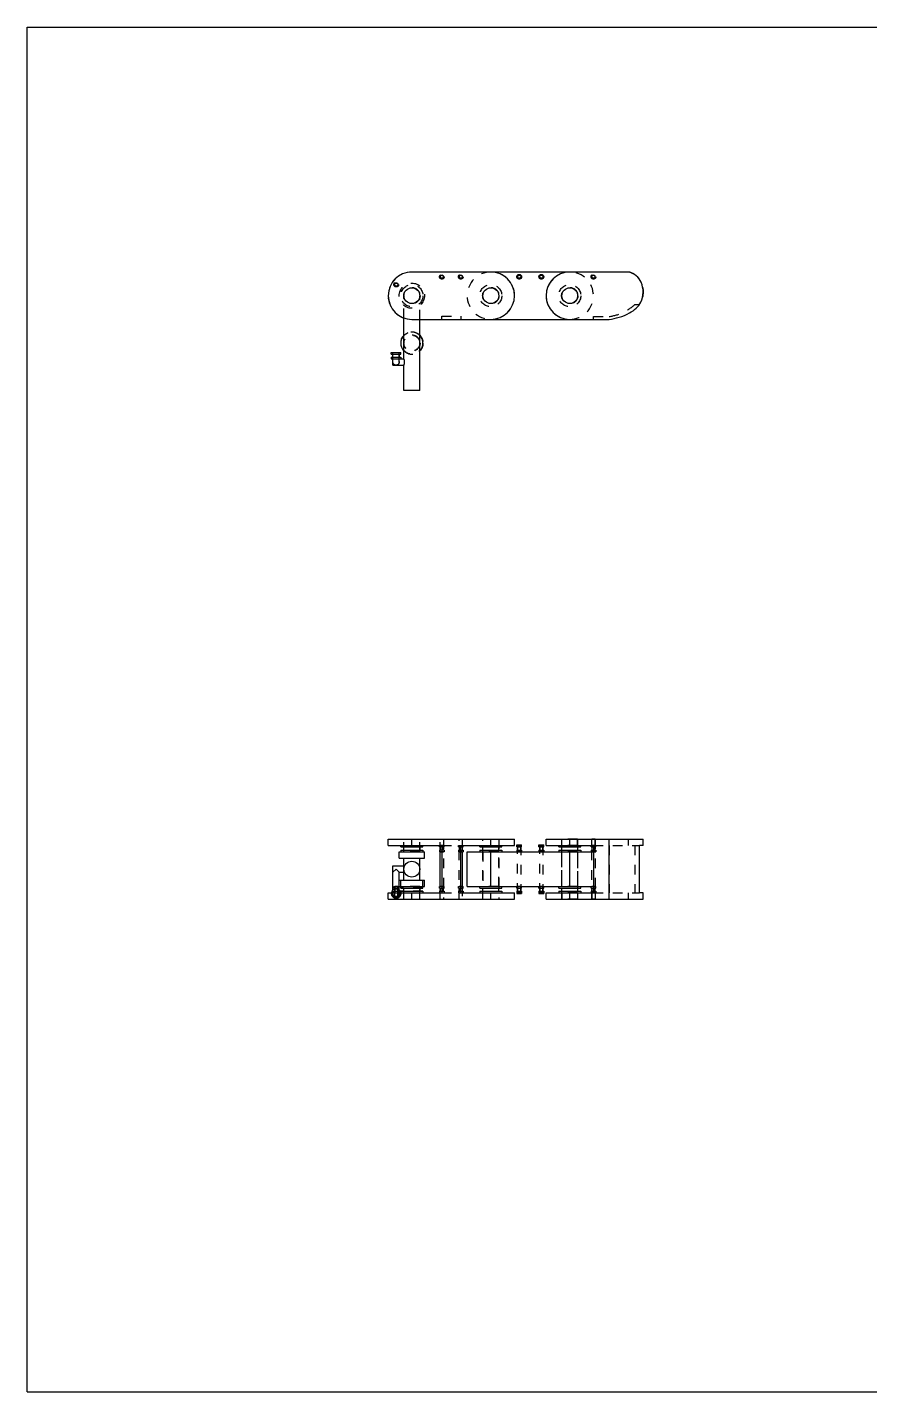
# Model space of a CAD drawing. Header units: inches. Extents: x 0 to 22, y 0 to 17.
# Drawn here: x 0 to 10.5, y 0 to 17 of the extents above; entities that cross this region are included whole.
import ezdxf

# ---------------------------------------------------------------- set-up
doc = ezdxf.new("R2010")
doc.units = ezdxf.units.IN
doc.header["$LTSCALE"] = 1.21
doc.header["$MEASUREMENT"] = 0
doc.linetypes.add('HIDDEN', pattern=[0.2, 0.1, -0.1])
doc.layers.get('0').update_dxf_attribs({"linetype": 'CONTINUOUS'})
doc.layers.add('02___PRT_ALL_AXES', color=7, linetype='CONTINUOUS')
doc.layers.add('DEFAULT_2', color=8, linetype='HIDDEN')

msp = doc.modelspace()

# ---------------------------------------------------------------- linework, layer by layer
at = {"color": 7, "linetype": 'Continuous'}
for p, q in [((0, 0), (0, 17)), ((0, 17), (22, 17)), ((5.777, 13.951), (4.793, 13.951)), ((7.494, 13.951), (6.761, 13.951)), ((4.793, 13.36), (5.777, 13.36)), ((6.761, 13.36), (7.253, 13.36)), ((4.537, 12.927), (4.537, 12.947)), ((4.537, 12.927), (4.655, 12.927)), ((4.552, 12.927), (4.552, 12.888)), ((4.639, 12.888), (4.639, 12.927)), ((4.655, 12.927), (4.655, 12.947)), ((4.537, 12.888), (4.537, 12.868)), ((4.537, 12.888), (4.655, 12.888)), ((4.655, 12.888), (4.655, 12.868)), ((4.497, 6.806), (5.167, 6.806)), ((4.793, 6.806), (4.793, 6.885)), ((4.793, 6.885), (5.777, 6.885)), ((5.137, 6.787), (5.137, 6.806)), ((5.167, 6.806), (5.167, 6.216)), ((5.403, 6.216), (5.403, 6.806)), ((5.403, 6.806), (6.072, 6.806)), ((5.777, 6.806), (5.777, 6.885)), ((6.466, 6.806), (6.466, 6.885)), ((6.466, 6.885), (7.675, 6.885)), ((7.253, 6.137), (7.253, 6.885)), ((7.675, 6.806), (7.675, 6.885)), ((4.655, 6.747), (4.655, 6.728)), ((4.655, 6.747), (4.93, 6.747)), ((4.69, 6.787), (4.69, 6.747)), ((4.895, 6.747), (4.895, 6.787)), ((4.93, 6.747), (4.93, 6.728)), ((5.167, 6.787), (5.137, 6.787)), ((5.145, 6.787), (5.145, 6.747)), ((5.147, 6.295), (5.147, 6.728)), ((5.403, 6.747), (5.432, 6.747)), ((5.422, 6.728), (5.422, 6.295)), ((5.424, 6.747), (5.424, 6.787)), ((5.432, 6.747), (5.432, 6.728)), ((5.639, 6.747), (5.639, 6.728)), ((5.639, 6.747), (5.915, 6.747)), ((5.674, 6.787), (5.674, 6.747)), ((5.879, 6.747), (5.879, 6.787)), ((5.915, 6.747), (5.915, 6.728)), ((6.102, 6.747), (6.102, 6.728)), ((6.102, 6.747), (6.161, 6.747)), ((6.109, 6.787), (6.109, 6.747)), ((6.153, 6.747), (6.153, 6.787)), ((6.161, 6.747), (6.161, 6.728)), ((6.377, 6.747), (6.436, 6.747)), ((6.377, 6.747), (6.377, 6.728)), ((6.385, 6.787), (6.385, 6.747)), ((6.428, 6.747), (6.428, 6.787)), ((6.436, 6.747), (6.436, 6.728)), ((6.623, 6.747), (6.899, 6.747)), ((6.623, 6.747), (6.623, 6.728)), ((6.659, 6.787), (6.659, 6.747)), ((6.863, 6.747), (6.863, 6.787)), ((6.899, 6.747), (6.899, 6.728)), ((7.027, 6.747), (7.056, 6.747)), ((7.027, 6.747), (7.027, 6.728)), ((7.035, 6.787), (7.035, 6.747)), ((4.497, 6.216), (4.537, 6.216)), ((4.497, 6.137), (6.072, 6.137)), ((4.655, 6.236), (4.655, 6.216)), ((4.655, 6.236), (4.93, 6.236)), ((4.69, 6.275), (4.69, 6.236)), ((4.793, 6.137), (4.793, 6.216)), ((4.895, 6.236), (4.895, 6.275)), ((4.93, 6.236), (4.93, 6.216)), ((4.93, 6.216), (5.167, 6.216)), ((5.137, 6.236), (5.137, 6.216)), ((5.137, 6.236), (5.167, 6.236)), ((5.145, 6.275), (5.145, 6.236)), ((5.403, 6.236), (5.432, 6.236)), ((5.403, 6.216), (6.072, 6.216)), ((5.424, 6.236), (5.424, 6.275)), ((5.432, 6.236), (5.432, 6.216)), ((5.639, 6.236), (5.639, 6.216)), ((5.639, 6.236), (5.915, 6.236)), ((5.674, 6.275), (5.674, 6.236)), ((5.777, 6.137), (5.777, 6.216)), ((5.879, 6.236), (5.879, 6.275)), ((5.915, 6.236), (5.915, 6.216)), ((6.102, 6.236), (6.161, 6.236)), ((6.102, 6.236), (6.102, 6.216)), ((6.109, 6.275), (6.109, 6.236)), ((6.153, 6.236), (6.153, 6.275)), ((6.161, 6.236), (6.161, 6.216)), ((6.377, 6.236), (6.436, 6.236)), ((6.377, 6.236), (6.377, 6.216)), ((6.385, 6.275), (6.385, 6.236)), ((6.428, 6.236), (6.428, 6.275)), ((6.436, 6.236), (6.436, 6.216)), ((6.466, 6.137), (6.466, 6.216)), ((6.466, 6.137), (7.675, 6.137)), ((6.623, 6.236), (6.899, 6.236)), ((6.623, 6.236), (6.623, 6.216)), ((6.659, 6.275), (6.659, 6.236)), ((6.863, 6.236), (6.863, 6.275)), ((6.899, 6.236), (6.899, 6.216)), ((7.027, 6.236), (7.056, 6.236)), ((7.027, 6.236), (7.027, 6.216)), ((7.035, 6.275), (7.035, 6.236)), ((7.675, 6.137), (7.675, 6.216)), ((0, 0), (22, 0))]:
    msp.add_line(p, q, dxfattribs=at)
msp.add_arc((6.761, 13.656), 0.295, 90, 270, dxfattribs=at)
msp.add_open_spline([(7.253, 13.36), (7.329, 13.371), (7.496, 13.413), (7.682, 13.574), (7.686, 13.825), (7.57, 13.936), (7.494, 13.951)], degree=3, knots=[0, 0, 0, 0, 0.292041, 0.50707, 0.777281, 1, 1, 1, 1], dxfattribs=at)
at = {"layer": '02___PRT_ALL_AXES', "color": 7, "linetype": 'Continuous'}
for p, q in [((6.761, 13.951), (5.777, 13.951)), ((4.694, 12.868), (4.694, 13.377)), ((4.891, 12.475), (4.891, 13.36)), ((5.777, 13.36), (6.761, 13.36)), ((4.537, 12.947), (4.655, 12.947)), ((4.537, 12.868), (4.694, 12.868)), ((4.556, 12.789), (4.556, 12.868)), ((4.556, 12.789), (4.694, 12.789)), ((4.694, 12.475), (4.694, 12.789)), ((4.891, 12.475), (4.694, 12.475)), ((4.497, 6.806), (4.497, 6.885)), ((4.497, 6.885), (4.793, 6.885)), ((4.655, 6.787), (4.655, 6.806)), ((4.93, 6.787), (4.93, 6.806)), ((5.432, 6.787), (5.432, 6.806)), ((5.639, 6.787), (5.639, 6.806)), ((5.777, 6.885), (6.072, 6.885)), ((5.915, 6.787), (5.915, 6.806)), ((6.072, 6.806), (6.072, 6.885)), ((6.102, 6.787), (6.102, 6.814)), ((6.102, 6.814), (6.161, 6.814)), ((6.102, 6.806), (6.161, 6.806)), ((6.161, 6.787), (6.161, 6.814)), ((6.377, 6.787), (6.377, 6.814)), ((6.377, 6.814), (6.436, 6.814)), ((6.377, 6.806), (6.436, 6.806)), ((6.436, 6.787), (6.436, 6.814)), ((6.466, 6.806), (7.056, 6.806)), ((6.623, 6.787), (6.623, 6.806)), ((6.761, 6.806), (6.761, 6.885)), ((6.899, 6.787), (6.899, 6.806)), ((7.027, 6.787), (7.027, 6.806)), ((7.056, 6.806), (7.056, 6.216)), ((7.675, 6.806), (7.629, 6.806)), ((7.629, 6.216), (7.629, 6.806)), ((4.635, 6.649), (4.635, 6.728)), ((4.635, 6.728), (4.95, 6.728)), ((4.635, 6.649), (4.95, 6.649)), ((4.655, 6.787), (4.93, 6.787)), ((4.694, 6.551), (4.694, 6.649)), ((4.891, 6.373), (4.891, 6.649)), ((4.95, 6.649), (4.95, 6.728)), ((5.137, 6.747), (5.137, 6.728)), ((5.167, 6.747), (5.137, 6.747)), ((5.167, 6.728), (5.137, 6.728)), ((5.403, 6.787), (5.432, 6.787)), ((5.403, 6.728), (5.432, 6.728)), ((5.481, 6.295), (5.481, 6.728)), ((5.481, 6.728), (7.056, 6.728)), ((5.639, 6.787), (5.915, 6.787)), ((5.777, 6.295), (5.777, 6.728)), ((6.102, 6.787), (6.161, 6.787)), ((6.377, 6.787), (6.436, 6.787)), ((6.623, 6.787), (6.899, 6.787)), ((6.761, 6.295), (6.761, 6.728)), ((7.027, 6.787), (7.056, 6.787)), ((4.556, 6.169), (4.556, 6.551)), ((4.556, 6.551), (4.702, 6.551)), ((4.596, 6.511), (4.556, 6.472)), ((4.635, 6.472), (4.596, 6.511)), ((4.635, 6.169), (4.635, 6.472)), ((4.635, 6.472), (4.702, 6.472)), ((4.694, 6.373), (4.694, 6.472)), ((4.635, 6.373), (4.95, 6.373)), ((4.635, 6.295), (4.95, 6.295)), ((4.655, 6.275), (4.655, 6.373)), ((4.93, 6.275), (4.93, 6.373)), ((4.95, 6.295), (4.95, 6.373)), ((5.137, 6.275), (5.137, 6.295)), ((5.137, 6.295), (5.167, 6.295)), ((5.403, 6.295), (5.432, 6.295)), ((5.432, 6.275), (5.432, 6.295)), ((5.481, 6.295), (7.056, 6.295)), ((5.639, 6.275), (5.639, 6.295)), ((5.915, 6.275), (5.915, 6.295)), ((6.102, 6.275), (6.102, 6.295)), ((6.161, 6.275), (6.161, 6.295)), ((6.377, 6.275), (6.377, 6.295)), ((6.436, 6.275), (6.436, 6.295)), ((6.623, 6.275), (6.623, 6.295)), ((6.899, 6.275), (6.899, 6.295)), ((7.027, 6.275), (7.027, 6.295)), ((4.497, 6.137), (4.497, 6.216)), ((4.556, 6.169), (4.635, 6.169)), ((4.655, 6.275), (4.93, 6.275)), ((4.655, 6.216), (4.93, 6.216)), ((5.137, 6.275), (5.167, 6.275)), ((5.403, 6.275), (5.432, 6.275)), ((5.639, 6.275), (5.915, 6.275)), ((6.072, 6.137), (6.072, 6.216)), ((6.102, 6.275), (6.161, 6.275)), ((6.102, 6.216), (6.161, 6.216)), ((6.102, 6.216), (6.102, 6.208)), ((6.102, 6.208), (6.161, 6.208)), ((6.161, 6.216), (6.161, 6.208)), ((6.377, 6.275), (6.436, 6.275)), ((6.377, 6.216), (6.436, 6.216)), ((6.377, 6.216), (6.377, 6.208)), ((6.377, 6.208), (6.436, 6.208)), ((6.436, 6.216), (6.436, 6.208)), ((6.466, 6.216), (7.056, 6.216)), ((6.623, 6.275), (6.899, 6.275)), ((6.761, 6.137), (6.761, 6.216)), ((7.027, 6.275), (7.056, 6.275)), ((7.675, 6.216), (7.629, 6.216))]:
    msp.add_line(p, q, dxfattribs=at)
at = {"layer": '02___PRT_ALL_AXES', "color": 8, "linetype": 'HIDDEN'}
for p, q in [((7.494, 13.951), (6.761, 13.951)), ((4.694, 13.377), (4.694, 13.656)), ((4.891, 13.36), (4.891, 13.656)), ((7.571, 13.546), (7.629, 13.546)), ((6.761, 13.36), (7.056, 13.36)), ((7.056, 13.397), (7.253, 13.397)), ((7.056, 13.36), (7.056, 13.397)), ((4.556, 12.868), (4.556, 12.947)), ((4.635, 12.829), (4.635, 12.947)), ((4.655, 6.806), (4.93, 6.806)), ((4.694, 6.728), (4.694, 6.885)), ((4.793, 6.885), (4.891, 6.885)), ((4.891, 6.728), (4.891, 6.885)), ((5.196, 6.806), (5.137, 6.806)), ((5.147, 6.885), (5.186, 6.885)), ((5.373, 6.787), (5.373, 6.806)), ((5.373, 6.806), (5.432, 6.806)), ((5.383, 6.885), (5.422, 6.885)), ((5.639, 6.806), (5.915, 6.806)), ((5.678, 6.885), (5.777, 6.885)), ((6.111, 6.216), (6.111, 6.806)), ((6.151, 6.806), (6.151, 6.216)), ((6.387, 6.216), (6.387, 6.806)), ((6.426, 6.806), (6.426, 6.216)), ((6.859, 6.885), (6.663, 6.885)), ((6.663, 6.806), (6.663, 6.885)), ((6.859, 6.806), (6.859, 6.885)), ((7.076, 6.885), (7.037, 6.885)), ((7.037, 6.806), (7.037, 6.885)), ((7.056, 6.806), (7.629, 6.806)), ((7.076, 6.806), (7.076, 6.885)), ((7.086, 6.787), (7.086, 6.806)), ((7.253, 6.806), (7.253, 6.216)), ((7.494, 6.806), (7.494, 6.885)), ((7.571, 6.806), (7.571, 6.216)), ((5.196, 6.747), (5.167, 6.747)), ((5.196, 6.728), (5.167, 6.728)), ((5.196, 6.747), (5.196, 6.728)), ((5.373, 6.787), (5.403, 6.787)), ((5.373, 6.728), (5.403, 6.728)), ((5.678, 6.728), (5.678, 6.295)), ((5.875, 6.295), (5.875, 6.728)), ((6.663, 6.295), (6.663, 6.728)), ((6.859, 6.728), (6.859, 6.295)), ((7.056, 6.787), (7.086, 6.787)), ((7.056, 6.728), (7.086, 6.728)), ((4.596, 6.511), (4.635, 6.472)), ((4.694, 6.472), (4.694, 6.551)), ((4.569, 6.275), (4.569, 6.295)), ((4.569, 6.295), (4.628, 6.295)), ((4.579, 6.137), (4.579, 6.295)), ((4.619, 6.137), (4.619, 6.295)), ((4.628, 6.275), (4.628, 6.295)), ((4.694, 6.137), (4.694, 6.295)), ((4.891, 6.137), (4.891, 6.295)), ((5.167, 6.295), (5.196, 6.295)), ((5.196, 6.275), (5.196, 6.295)), ((5.373, 6.275), (5.373, 6.295)), ((5.373, 6.295), (5.403, 6.295)), ((7.056, 6.295), (7.086, 6.295)), ((7.086, 6.275), (7.086, 6.295)), ((4.569, 6.275), (4.628, 6.275)), ((4.569, 6.216), (4.628, 6.216)), ((4.579, 6.137), (4.619, 6.137)), ((4.655, 6.236), (4.655, 6.216)), ((4.93, 6.236), (4.655, 6.236)), ((4.694, 6.137), (4.891, 6.137)), ((4.93, 6.236), (4.93, 6.216)), ((5.137, 6.216), (5.196, 6.216)), ((5.167, 6.275), (5.196, 6.275)), ((5.373, 6.275), (5.403, 6.275)), ((5.373, 6.216), (5.432, 6.216)), ((5.639, 6.216), (5.915, 6.216)), ((6.663, 6.216), (6.663, 6.137)), ((6.859, 6.137), (6.663, 6.137)), ((6.859, 6.216), (6.859, 6.137)), ((7.037, 6.216), (7.037, 6.137)), ((7.076, 6.137), (7.037, 6.137)), ((7.056, 6.275), (7.086, 6.275)), ((7.056, 6.216), (7.629, 6.216)), ((7.076, 6.216), (7.076, 6.137)), ((7.494, 6.137), (7.494, 6.216))]:
    msp.add_line(p, q, dxfattribs=at)
for centre, radius in [((4.599, 13.794), 0.0295), ((4.599, 13.794), 0.0217), ((4.599, 13.794), 0.0197), ((4.793, 13.656), 0.157), ((4.793, 13.656), 0.138), ((5.167, 13.892), 0.0295), ((5.167, 13.892), 0.0217), ((5.403, 13.892), 0.0295), ((5.403, 13.892), 0.0217), ((5.777, 13.656), 0.138), ((6.131, 13.892), 0.0217), ((6.131, 13.892), 0.0197), ((6.407, 13.892), 0.0217), ((6.407, 13.892), 0.0197), ((6.761, 13.656), 0.138), ((7.056, 13.892), 0.0295), ((7.056, 13.892), 0.0217), ((4.793, 13.656), 0.102), ((5.777, 13.656), 0.102), ((6.761, 13.656), 0.102), ((4.793, 13.065), 0.102), ((4.793, 13.065), 0.0984), ((4.596, 12.829), 0.0394), ((4.596, 6.208), 0.0394)]:
    msp.add_circle(centre, radius, dxfattribs=at)
at = {"layer": '02___PRT_ALL_AXES', "color": 7, "linetype": 'Continuous'}
for centre, radius in [((5.167, 13.892), 0.0197), ((5.403, 13.892), 0.0197), ((6.131, 13.892), 0.0295), ((6.407, 13.892), 0.0295), ((7.056, 13.892), 0.0197), ((4.793, 13.656), 0.0984), ((5.777, 13.656), 0.0984), ((6.761, 13.656), 0.0984), ((4.793, 6.511), 0.0984)]:
    msp.add_circle(centre, radius, dxfattribs=at)
for centre, radius, start, end in [((4.793, 13.656), 0.295, 90, 270), ((5.777, 13.656), 0.295, 270, 90), ((4.793, 13.065), 0.138, 135.6459, 224.3541), ((4.793, 13.065), 0.138, 315.6459, 44.3541), ((4.596, 6.208), 0.0591, 131.8643, 48.1357)]:
    msp.add_arc(centre, radius, start, end, dxfattribs=at)
at = {"layer": '02___PRT_ALL_AXES', "color": 8, "linetype": 'HIDDEN'}
for centre, radius, start, end in [((5.777, 13.656), 0.295, 90, 270), ((6.761, 13.656), 0.295, 90, 270), ((6.761, 13.656), 0.295, 270, 90), ((7.453, 13.737), 0.218, 69.9099, 79.3016), ((7.411, 13.696), 0.264, 325.4596, 325.8137), ((4.793, 13.065), 0.138, 44.3541, 135.6459), ((4.793, 13.065), 0.138, 224.3541, 315.6459), ((4.596, 6.208), 0.0591, 48.1357, 131.8643)]:
    msp.add_arc(centre, radius, start, end, dxfattribs=at)
for points, knots in [([(7.528, 13.941), (7.586, 13.92), (7.686, 13.812), (7.683, 13.637), (7.636, 13.557), (7.63, 13.548)], [0, 0, 0, 0, 0.378774, 0.924379, 1, 1, 1, 1]), ([(7.253, 13.397), (7.315, 13.405), (7.429, 13.438), (7.527, 13.505), (7.571, 13.546)], [0, 0, 0, 0, 0.509145, 1, 1, 1, 1])]:
    msp.add_open_spline(points, degree=3, knots=knots, dxfattribs=at)
at = {"layer": '02___PRT_ALL_AXES', "color": 7, "linetype": 'Continuous'}
msp.add_open_spline([(4.694, 12.789), (4.696, 12.793), (4.698, 12.801), (4.701, 12.814), (4.703, 12.829), (4.701, 12.843), (4.698, 12.857), (4.696, 12.864), (4.694, 12.868)], degree=3, knots=[0, 0, 0, 0, 0.15108, 0.311852, 0.499966, 0.688091, 0.848889, 1, 1, 1, 1], dxfattribs=at)
at = {"layer": 'DEFAULT_2', "color": 8, "linetype": 'HIDDEN'}
for p, q in [((5.167, 13.36), (5.167, 13.4)), ((5.167, 13.4), (5.403, 13.4)), ((5.403, 13.4), (5.403, 13.36)), ((4.694, 6.728), (4.694, 6.885)), ((4.891, 6.728), (4.891, 6.885)), ((5.147, 6.728), (5.147, 6.885)), ((5.167, 6.806), (5.403, 6.806)), ((5.186, 6.885), (5.186, 6.137)), ((5.196, 6.787), (5.196, 6.806)), ((5.383, 6.137), (5.383, 6.885)), ((5.422, 6.885), (5.422, 6.728)), ((5.678, 6.137), (5.678, 6.885)), ((5.875, 6.885), (5.875, 6.137)), ((6.111, 6.806), (6.111, 6.728)), ((6.151, 6.806), (6.111, 6.806)), ((6.151, 6.728), (6.151, 6.806)), ((6.387, 6.806), (6.387, 6.728)), ((6.426, 6.806), (6.387, 6.806)), ((6.426, 6.728), (6.426, 6.806)), ((6.663, 6.137), (6.663, 6.885)), ((6.859, 6.806), (6.663, 6.806)), ((6.859, 6.885), (6.859, 6.137)), ((7.037, 6.137), (7.037, 6.885)), ((7.076, 6.806), (7.037, 6.806)), ((7.076, 6.885), (7.076, 6.137)), ((4.891, 6.728), (4.694, 6.728)), ((5.147, 6.728), (5.186, 6.728)), ((5.196, 6.787), (5.167, 6.787)), ((5.188, 6.747), (5.188, 6.787)), ((5.373, 6.747), (5.373, 6.728)), ((5.373, 6.747), (5.403, 6.747)), ((5.381, 6.787), (5.381, 6.747)), ((5.422, 6.728), (5.383, 6.728)), ((5.875, 6.728), (5.678, 6.728)), ((6.151, 6.728), (6.111, 6.728)), ((6.426, 6.728), (6.387, 6.728)), ((6.859, 6.728), (6.663, 6.728)), ((7.076, 6.728), (7.037, 6.728)), ((7.056, 6.747), (7.086, 6.747)), ((7.078, 6.747), (7.078, 6.787)), ((7.086, 6.747), (7.086, 6.728)), ((4.579, 6.295), (4.579, 6.216)), ((4.619, 6.295), (4.579, 6.295)), ((4.619, 6.216), (4.619, 6.295)), ((4.655, 6.275), (4.655, 6.295)), ((4.694, 6.137), (4.694, 6.295)), ((4.891, 6.295), (4.694, 6.295)), ((4.891, 6.137), (4.891, 6.295)), ((4.93, 6.275), (4.93, 6.295)), ((5.147, 6.137), (5.147, 6.295)), ((5.186, 6.295), (5.147, 6.295)), ((5.422, 6.295), (5.383, 6.295)), ((5.422, 6.295), (5.422, 6.137)), ((5.875, 6.295), (5.678, 6.295)), ((6.151, 6.295), (6.111, 6.295)), ((6.111, 6.295), (6.111, 6.216)), ((6.151, 6.216), (6.151, 6.295)), ((6.426, 6.295), (6.387, 6.295)), ((6.387, 6.295), (6.387, 6.216)), ((6.426, 6.216), (6.426, 6.295)), ((6.859, 6.295), (6.663, 6.295)), ((7.076, 6.295), (7.037, 6.295)), ((4.537, 6.216), (4.93, 6.216)), ((4.569, 6.236), (4.569, 6.216)), ((4.569, 6.236), (4.628, 6.236)), ((4.577, 6.275), (4.577, 6.236)), ((4.621, 6.236), (4.621, 6.275)), ((4.628, 6.236), (4.628, 6.216)), ((4.93, 6.275), (4.655, 6.275)), ((5.167, 6.236), (5.196, 6.236)), ((5.167, 6.216), (5.403, 6.216)), ((5.188, 6.236), (5.188, 6.275)), ((5.196, 6.236), (5.196, 6.216)), ((5.373, 6.236), (5.373, 6.216)), ((5.373, 6.236), (5.403, 6.236)), ((5.381, 6.275), (5.381, 6.236)), ((6.151, 6.216), (6.111, 6.216)), ((6.426, 6.216), (6.387, 6.216)), ((6.859, 6.216), (6.663, 6.216)), ((7.076, 6.216), (7.037, 6.216)), ((7.056, 6.236), (7.086, 6.236)), ((7.078, 6.236), (7.078, 6.275)), ((7.086, 6.236), (7.086, 6.216))]:
    msp.add_line(p, q, dxfattribs=at)
for centre, radius in [((4.599, 13.794), 0.0295), ((4.599, 13.794), 0.0197), ((4.793, 13.656), 0.138), ((5.167, 13.892), 0.0295), ((5.167, 13.892), 0.0217), ((5.167, 13.892), 0.0197), ((5.403, 13.892), 0.0295), ((5.403, 13.892), 0.0197), ((5.777, 13.656), 0.138), ((6.131, 13.892), 0.0295), ((6.131, 13.892), 0.0197), ((6.407, 13.892), 0.0295), ((6.407, 13.892), 0.0197), ((6.761, 13.656), 0.138), ((7.056, 13.892), 0.0295), ((7.056, 13.892), 0.0197), ((4.793, 13.656), 0.102), ((4.793, 13.656), 0.0984), ((5.777, 13.656), 0.0984), ((6.761, 13.656), 0.0984), ((4.793, 13.065), 0.138), ((4.793, 13.065), 0.0984), ((4.596, 6.208), 0.0591), ((4.596, 6.208), 0.0433)]:
    msp.add_circle(centre, radius, dxfattribs=at)
for centre, start, end in [((4.793, 13.656), 90, 270), ((5.777, 13.656), 270, 90)]:
    msp.add_arc(centre, 0.295, start, end, dxfattribs=at)

doc.saveas('drawing.dxf')
